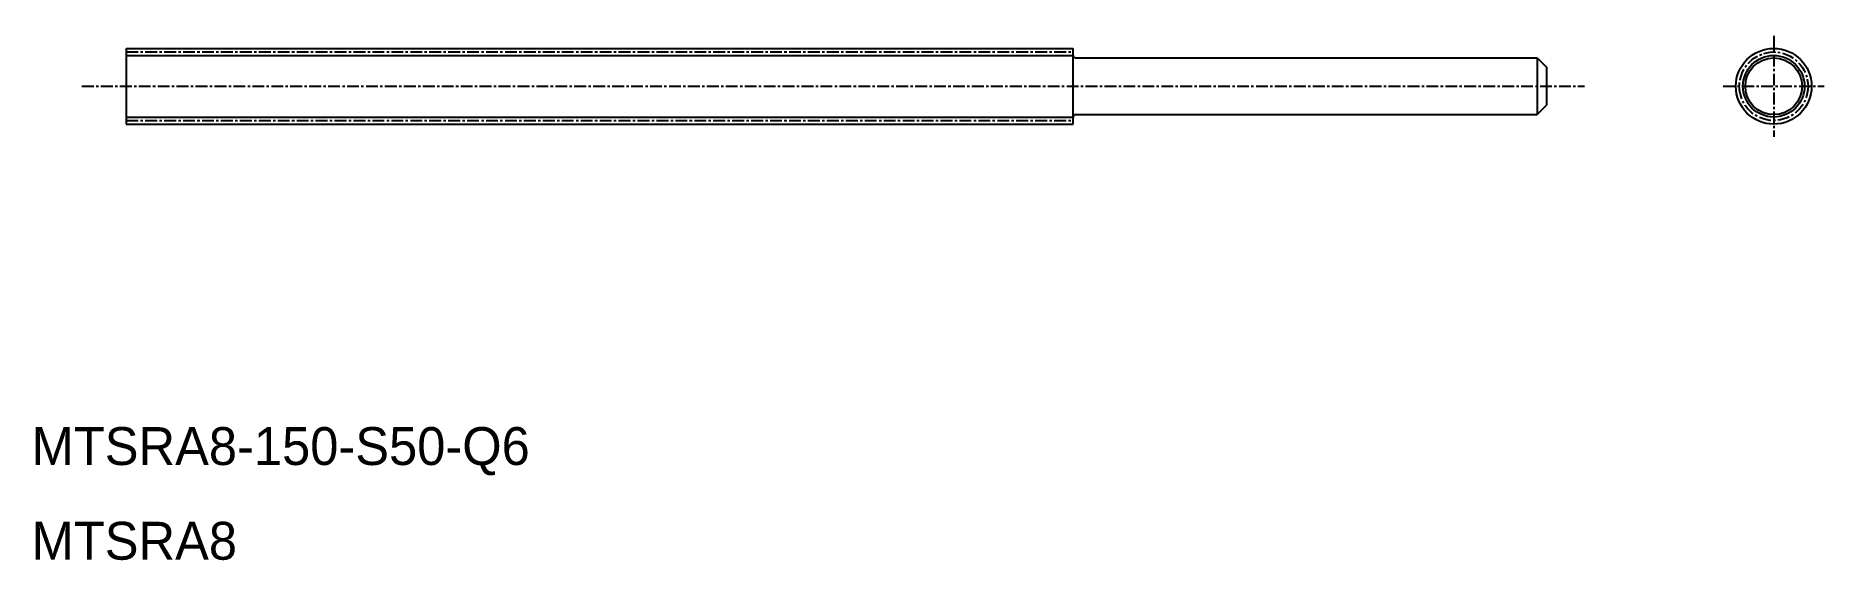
# Model space of a CAD drawing. Extents: x 10 to 199, y 10 to 65.
import ezdxf

# ---------------------------------------------------------------- set-up
doc = ezdxf.new("R2010")
doc.units = 0
doc.linetypes.add('CENTER', pattern=[2, 1.25, -0.25, 0.25, -0.25])
doc.layers.get('0').update_dxf_attribs({"linetype": 'CONTINUOUS'})
doc.layers.add('CENTER', color=1, linetype='CENTER')

msp = doc.modelspace()

# ---------------------------------------------------------------- linework, layer by layer
at = {"color": 7, "linetype": 'CONTINUOUS'}
for p, q in [((20, 64), (20, 56)), ((20, 64), (120, 64)), ((120, 56), (120, 64)), ((120.3, 63), (169, 63)), ((169, 63), (169, 57)), ((169, 63), (170, 62)), ((170, 62), (170, 58)), ((120.3, 57), (169, 57)), ((169, 57), (170, 58)), ((20, 56), (120, 56))]:
    msp.add_line(p, q, dxfattribs=at)
at = {"color": 3, "linetype": 'CONTINUOUS'}
for p, q in [((20, 63.25), (120, 63.25)), ((20, 56.75), (120, 56.75))]:
    msp.add_line(p, q, dxfattribs=at)
at = {"color": 7, "linetype": 'CONTINUOUS'}
for radius in [4, 3]:
    msp.add_circle((194, 60), radius, dxfattribs=at)
at = {"color": 3, "linetype": 'CONTINUOUS'}
msp.add_circle((194, 60), 3.25, dxfattribs=at)
at = {"color": 7, "linetype": 'CONTINUOUS'}
for centre, start, end in [((120.3, 63.3), 180, 270), ((120.3, 56.7), 90, 180)]:
    msp.add_arc(centre, 0.3, start, end, dxfattribs=at)
at = {"layer": 'CENTER', "color": 1, "linetype": 'CENTER'}
for p, q in [((194, 65.33), (194, 54.67)), ((20, 63.62), (120, 63.62)), ((15.32, 60), (174, 60)), ((188.67, 60), (199.33, 60)), ((20, 56.38), (120, 56.38))]:
    msp.add_line(p, q, dxfattribs=at)
msp.add_circle((194, 60), 3.62, dxfattribs=at)

# ---------------------------------------------------------------- texts
at = {"color": 7, "linetype": 'CONTINUOUS'}
for s, p in [('MTSRA8-150-S50-Q6', (10, 20)), ('MTSRA8', (10, 10))]:
    msp.add_text(s, height=4, dxfattribs=at).set_placement(p)

doc.saveas('drawing.dxf')
